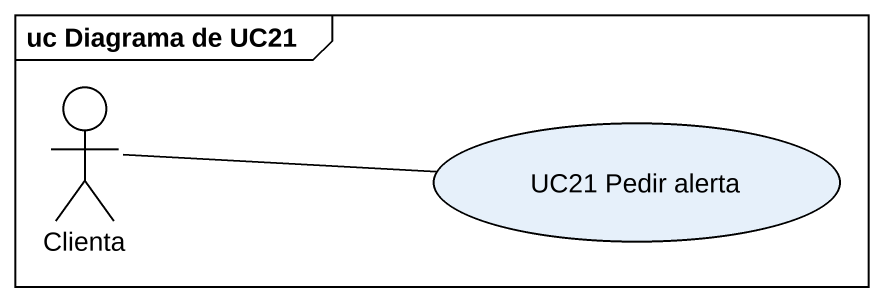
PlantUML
@startuml
mainframe uc Diagrama de UC21
actor Clienta
usecase "UC21 Pedir alerta" as UC21_Pedir_alerta
Clienta -right- UC21_Pedir_alerta
@enduml
